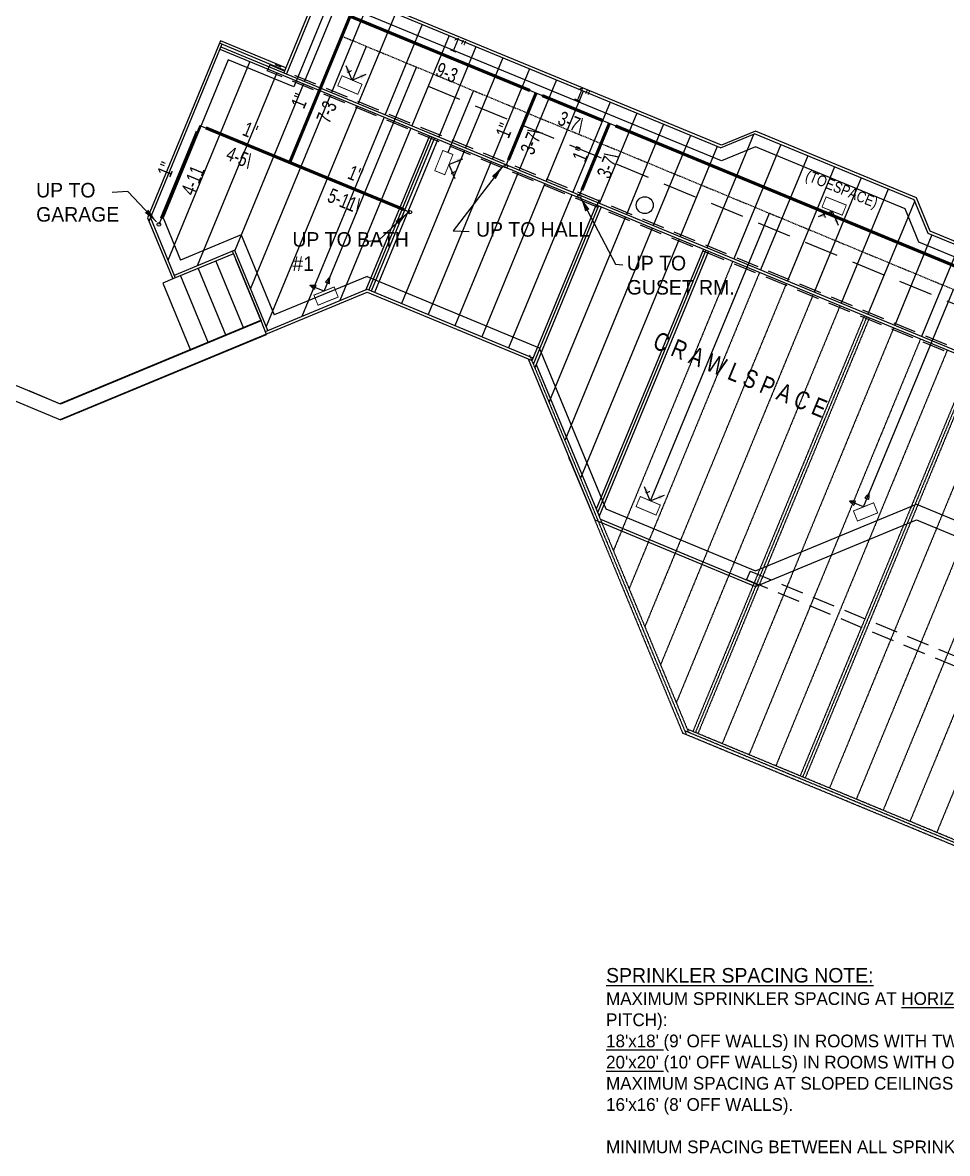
# Model space of a CAD drawing. Extents: x -16 to 10076, y -1 to 10000.
# Drawn here: x 1093 to 1602, y 1715 to 2338 of the extents above; entities that cross this region are included whole.
import ezdxf
from ezdxf.enums import TextEntityAlignment as Align

# ---------------------------------------------------------------- set-up
doc = ezdxf.new("R2010")
doc.units = 0
doc.header["$MEASUREMENT"] = 0
doc.linetypes.add('DASHED2', pattern=[0.375, 0.25, -0.125])
doc.linetypes.add('HIDDEN', pattern=[0.375, 0.25, -0.125])
for name, color, linetype in [('B-FL JOISTS', 4, 'Continuous'), ('B-FLOOR BEAMS', 3, 'HIDDEN'), ('B-FOUNDATION', 3, 'Continuous'), ('B-FOUNDATION TEXT', 2, 'Continuous'), ('B-PT LUMBER', 4, 'DASHED2'), ('B-STAIRS', 5, 'Continuous'), ('Details', 1, 'Continuous'), ('HVAC', 5, 'Continuous'), ('SPRKDATA', 2, 'Continuous'), ('SPRKDATC', 2, 'Continuous'), ('SPRKVIEW', 1, 'Continuous'), ('TEXT', 1, 'Continuous')]:
    doc.layers.add(name, color=color, linetype=linetype)
doc.layers.add('GJ LAYOUT', color=6, linetype='Continuous', plot=False)
doc.layers.add('SPRKDAT2', color=2, linetype='Continuous', plot=False)
doc.styles.add('ARCHENTLTD', font='technical.ttf', dxfattribs={"height": 6})
doc.styles.add('HCAD', font='HCAD.SHX', dxfattribs={"width": 0.8, "height": 8})
doc.styles.add('PIPESIZE', font='hcad.shx', dxfattribs={"width": 0.8})
doc.styles.get("Standard").update_dxf_attribs({"font": 'hcad.shx', "height": 8})
doc.dimstyles.new('DEFAULT', dxfattribs={"dimtxt": 8, "dimasz": 8, "dimexe": 8, "dimexo": 8, "dimgap": 1, "dimtad": 0, "dimdec": 1, "dimrnd": 0.5, "dimzin": 7, "dimdsep": 46, "dimlunit": 4, "dimtxsty": 'Standard', "dimcen": 0, "dimclrd": 256, "dimclre": 256, "dimclrt": 256, "dimadec": 0, "dimazin": 0, "dimtfac": 1, "dimtdec": 4, "dimtofl": 0, "dimtmove": 2, "dimatfit": 3, "dimfxl": 1, "dimtolj": 1, "dimtzin": 0, "dimarcsym": 0})

# ---------------------------------------------------------------- blocks, each defined once
blk = doc.blocks.new('PIPEX')
at = {"color": 0}
blk.add_point((0, 0), dxfattribs=at)
at = {"layer": 'SPRKDATA', "color": 0, "width": 0.8}
for tag, style, p in [('DIA', 'PIPESIZE', (0, 3.6)), ('LENGTH', 'HCAD', (0, -10.8))]:
    blk.add_attdef(tag, text='', height=8, dxfattribs=dict(at, style=style)).set_placement(p, align=Align.CENTER)
at = {"layer": 'SPRKDATA', "color": 0, "style": 'HCAD', "width": 0.8, "flags": 1}
blk.add_attdef('HANDLE', (-16.2, -21.6), '', height=7.2, dxfattribs=at)

msp = doc.modelspace()

# ---------------------------------------------------------------- hatches: boundary and pattern name
at = {"layer": 'HVAC', "linetype": 'HIDDEN', "ltscale": 0.75}
h = msp.add_hatch(color=256, dxfattribs=at)
h.paths.add_polyline_path([(1271.1248, 2314.0178), (1272.32004, 2311.12203), (1273.48903, 2311.60239)])
h.paths.add_polyline_path([(1271.14625, 2310.6397), (1272.32004, 2311.12203), (1271.1248, 2314.0178)])
h.paths.add_polyline_path([(1278.42803, 2309.23614), (1278.87968, 2308.13932), (1282.09076, 2309.44412)])
h.paths.add_polyline_path([(1278.87968, 2308.13932), (1279.34169, 2307.01735), (1282.09076, 2309.44412)])
h = msp.add_hatch(color=256, dxfattribs=at)
h.paths.add_polyline_path([(1330.88531, 2252.08802), (1329.67693, 2254.97833), (1330.84219, 2255.46765)])
h.paths.add_polyline_path([(1328.50688, 2254.487), (1329.67693, 2254.97833), (1330.88531, 2252.08802)])
h.paths.add_polyline_path([(1332.65082, 2260.63696), (1332.19237, 2261.73096), (1335.38281, 2263.08544)])
h.paths.add_polyline_path([(1332.19237, 2261.73096), (1331.72342, 2262.85005), (1335.38281, 2263.08544)])
h = msp.add_hatch(color=256, dxfattribs=at)
h.paths.add_polyline_path([(1531.30123, 2230.86594), (1534.19155, 2232.07432), (1534.68087, 2230.90906)])
h.paths.add_polyline_path([(1533.70022, 2233.24438), (1534.19155, 2232.07432), (1531.30123, 2230.86594)])
h.paths.add_polyline_path([(1539.85017, 2229.10043), (1540.94417, 2229.55888), (1542.29865, 2226.36844)])
h.paths.add_polyline_path([(1540.94417, 2229.55888), (1542.06326, 2230.02784), (1542.29865, 2226.36844)])
h = msp.add_hatch(color=256, dxfattribs=at)
h.paths.add_polyline_path([(1251.06592, 2193.20317), (1253.97196, 2192.0331), (1254.44583, 2193.20473)])
h.paths.add_polyline_path([(1253.49614, 2190.85665), (1253.97196, 2192.0331), (1251.06592, 2193.20317)])
h.paths.add_polyline_path([(1259.59078, 2195.08153), (1260.69074, 2194.63759), (1262.00293, 2197.84565)])
h.paths.add_polyline_path([(1260.69074, 2194.63759), (1261.81593, 2194.18346), (1262.00293, 2197.84565)])
h = msp.add_hatch(color=256, dxfattribs=at)
h.paths.add_polyline_path([(1435.57034, 2082.2018), (1436.76558, 2079.30603), (1437.93457, 2079.78639)])
h.paths.add_polyline_path([(1435.59179, 2078.82369), (1436.76558, 2079.30603), (1435.57034, 2082.2018)])
h.paths.add_polyline_path([(1442.87357, 2077.42014), (1443.32522, 2076.32332), (1446.5363, 2077.62811)])
h.paths.add_polyline_path([(1443.32522, 2076.32332), (1443.78723, 2075.20134), (1446.5363, 2077.62811)])
h = msp.add_hatch(color=256, dxfattribs=at)
h.paths.add_polyline_path([(1548.46397, 2074.2817), (1551.37, 2073.11163), (1551.84387, 2074.28326)])
h.paths.add_polyline_path([(1550.89418, 2071.93519), (1551.37, 2073.11163), (1548.46397, 2074.2817)])
h.paths.add_polyline_path([(1556.98882, 2076.16006), (1558.08879, 2075.71612), (1559.40097, 2078.92418)])
h.paths.add_polyline_path([(1558.08879, 2075.71612), (1559.21398, 2075.262), (1559.40097, 2078.92418)])

# ---------------------------------------------------------------- linework, layer by layer
at = {"layer": 'B-FL JOISTS', "ltscale": 50}
for p, q in [((1258.38262, 2359.10617), (1238.09049, 2309.7658)), ((1202.50738, 2326.03641), (1162.27943, 2228.37981)), ((1201.95575, 2324.69728), (1922.25698, 2027.05677)), ((1201.38443, 2323.31034), (1921.68413, 2025.67046)), ((1477.38871, 2269.02014), (1496.09703, 2276.77498)), ((1163.0884, 2230.34366), (1176.80669, 2197.29156)), ((1424.98499, 2230.91485), (1382.82345, 2128.74463)), ((1439.77228, 2224.8045), (1391.49721, 2107.81938)), ((1454.55956, 2218.69415), (1400.17098, 2086.89414)), ((1209.66004, 2212.52259), (1176.23053, 2198.67974)), ((1467.96026, 2213.15598), (1408.84221, 2069.89501)), ((1469.34684, 2212.5838), (1409.65539, 2067.9333)), ((1470.73342, 2212.01161), (1410.46856, 2065.97159)), ((1371.27138, 2152.69642), (1373.41148, 2151.81329))]:
    msp.add_line(p, q, dxfattribs=at)
at = {"layer": 'B-FL JOISTS', "ltscale": 25}
for p, q in [((1268.58436, 2355.24169), (1248.10982, 2305.62565)), ((1283.37314, 2349.13496), (1262.8971, 2299.5153)), ((1298.16192, 2343.02823), (1277.68438, 2293.40494)), ((1312.95069, 2336.92151), (1292.47166, 2287.29459)), ((1327.73947, 2330.81478), (1307.25894, 2281.18424)), ((1342.52824, 2324.70805), (1322.04622, 2275.07389)), ((1357.31702, 2318.60133), (1336.8335, 2268.96354)), ((1217.96307, 2316.45977), (1172.78533, 2206.98041)), ((1372.1058, 2312.4946), (1351.62078, 2262.85319)), ((1232.75035, 2310.34942), (1188.82003, 2203.89294)), ((1386.89457, 2306.38787), (1366.40806, 2256.74284)), ((1247.53763, 2304.23907), (1209.675, 2212.48643)), ((1401.68335, 2300.28115), (1381.19534, 2250.63248)), ((1262.32491, 2298.12872), (1218.34089, 2191.5421)), ((1416.47212, 2294.17442), (1395.98262, 2244.52213)), ((1277.11219, 2292.01836), (1227.00679, 2170.59778)), ((1431.2609, 2288.06769), (1410.7699, 2238.41178)), ((1291.89947, 2285.90801), (1246.59801, 2176.12883)), ((1446.04968, 2281.96096), (1425.55718, 2232.30143)), ((1306.68675, 2279.79766), (1267.477, 2184.78053)), ((1316.88518, 2275.62666), (1281.85524, 2190.7385)), ((1318.27149, 2275.05381), (1283.44966, 2190.66998)), ((1319.65779, 2274.48097), (1284.83563, 2190.09631)), ((1460.83845, 2275.85424), (1440.34446, 2226.19108)), ((1495.78209, 2276.64443), (1469.91902, 2213.97038)), ((1321.47403, 2273.68731), (1286.66664, 2189.33844)), ((1475.62723, 2269.74751), (1455.13174, 2220.08073)), ((1510.65774, 2270.74823), (1484.7063, 2207.86002)), ((1336.26131, 2267.57696), (1301.45032, 2183.21936)), ((1351.04859, 2261.46661), (1316.23399, 2177.10027)), ((1525.44143, 2264.62918), (1499.49358, 2201.74967)), ((1365.83587, 2255.35626), (1331.01767, 2170.98118)), ((1540.22512, 2258.51013), (1514.28086, 2195.63932)), ((1380.62315, 2249.2459), (1345.80134, 2164.8621)), ((1555.00881, 2252.39108), (1529.06814, 2189.52897)), ((1395.41043, 2243.13555), (1360.58502, 2158.74301)), ((1569.7925, 2246.27203), (1543.85542, 2183.41862)), ((1408.81141, 2237.59805), (1373.33651, 2151.63162)), ((1410.19771, 2237.0252), (1374.14968, 2149.66988)), ((1584.43186, 2239.80321), (1558.6427, 2177.30827)), ((1411.58402, 2236.45236), (1374.96284, 2147.70813)), ((1593.97915, 2220.99477), (1573.42999, 2171.19792)), ((1208.86668, 2210.57055), (1208.2928, 2211.95643)), ((1227.92264, 2168.39025), (1209.67076, 2212.48468)), ((1608.76801, 2214.88825), (1588.21727, 2165.08756)), ((1227.19741, 2166.21371), (1224.13015, 2173.62384)), ((1394.3631, 2096.99028), (1393.78945, 2098.37625))]:
    msp.add_line(p, q, dxfattribs=at)
at = {"layer": 'B-FL JOISTS', "ltscale": 75}
for p, q in [((1477.38871, 2269.02014), (1258.80372, 2359.28041)), ((1237.21049, 2311.64744), (1201.11857, 2326.61225)), ((1584.22695, 2240.29753), (1496.09691, 2276.77469)), ((1591.86682, 2221.86698), (1584.22695, 2240.29753)), ((1781.29568, 2143.64921), (1591.86682, 2221.86698)), ((1226.53456, 2167.81507), (1282.56928, 2191.03438)), ((1282.56928, 2191.03438), (1373.98273, 2153.19759)), ((1375.77294, 2149.67124), (1410.46856, 2065.97159)), ((1411.14385, 2064.34714), (1498.69703, 2028.10842))]:
    msp.add_line(p, q, dxfattribs=at)
at = {"layer": 'B-FLOOR BEAMS', "ltscale": 50}
for p, q in [((1228.86618, 2314.67074), (1227.51307, 2311.42025)), ((1408.9704, 2236.43934), (1227.51307, 2311.42025)), ((1410.31757, 2239.6917), (1228.86618, 2314.67074)), ((1410.53825, 2240.35625), (1409.21013, 2237.118)), ((1619.39805, 2153.29581), (1410.31757, 2239.6917)), ((1618.05129, 2150.04396), (1408.9704, 2236.43934)), ((1493.70194, 2035.82004), (1491.73234, 2031.08861)), ((1491.73234, 2031.08861), (1717.24305, 1937.74852)), ((1493.70194, 2035.82004), (1719.19431, 1942.48754))]:
    msp.add_line(p, q, dxfattribs=at)
at = {"layer": 'B-FLOOR BEAMS', "ltscale": 75}
msp.add_line((1410.31757, 2239.6917), (1408.9704, 2236.43934), dxfattribs=at)
at = {"layer": 'B-FOUNDATION', "ltscale": 75}
for p, q in [((1477.96122, 2270.40659), (1260.78751, 2360.08409)), ((1477.9671, 2261.74895), (1262.02088, 2350.91959)), ((1237.78501, 2313.03306), (1201.69309, 2327.99787)), ((1242.10816, 2302.58013), (1206.03599, 2317.53676)), ((1496.67065, 2278.1617), (1477.96122, 2270.40659)), ((1585.36776, 2241.46264), (1496.67065, 2278.1617)), ((1585.37612, 2241.4453), (1496.6714, 2278.16066)), ((1496.67103, 2269.50213), (1477.9671, 2261.74895)), ((1579.23201, 2235.3028), (1496.67103, 2269.50213)), ((1593.01428, 2223.01602), (1585.36776, 2241.46264)), ((1586.7232, 2216.96162), (1579.23201, 2235.3028)), ((1781.29456, 2145.27251), (1593.01428, 2223.01602)), ((1113.50204, 2127.83185), (896.91941, 2217.60536)), ((1781.37297, 2136.58492), (1586.7232, 2216.96162)), ((896.92559, 2208.94278), (1113.49992, 2119.17272)), ((1282.5337, 2198.08625), (1231.4026, 2176.9217)), ((1282.5337, 2198.08625), (1377.42659, 2158.73714)), ((1113.28354, 2119.26314), (1282.5696, 2189.41083)), ((1282.5696, 2189.41083), (1371.27138, 2152.69642)), ((1223.7864, 2173.76914), (1113.15405, 2127.97541)), ((1224.13439, 2173.62559), (1113.50204, 2127.83185)), ((1113.49992, 2119.17272), (1227.19741, 2166.21371)), ((1377.42659, 2158.73714), (1414.15387, 2070.13558)), ((1371.27138, 2152.69642), (1408.03255, 2064.01103)), ((1398.69192, 2107.43911), (1414.15504, 2070.13558)), ((1394.3631, 2096.99028), (1408.03372, 2064.01103)), ((1414.15504, 2070.13558), (1496.73512, 2035.95524)), ((1496.73512, 2035.95524), (1585.41947, 2072.71684)), ((1585.41947, 2072.71684), (1680.24675, 2033.46732)), ((1408.03372, 2064.01103), (1496.7374, 2027.29611)), ((1496.7374, 2027.29611), (1585.42175, 2064.05771)), ((1585.42175, 2064.05771), (1674.12543, 2027.34278))]:
    msp.add_line(p, q, dxfattribs=at)
at = {"layer": 'B-FOUNDATION', "ltscale": 50}
for p, q in [((1254.65397, 2353.98359), (1237.80833, 2313.02339)), ((1262.0213, 2350.92062), (1242.13893, 2302.56738)), ((1201.69309, 2327.99787), (1161.46523, 2230.3415)), ((1206.03599, 2317.53676), (1170.12215, 2230.35302)), ((1161.46523, 2230.3415), (1175.42128, 2196.71655)), ((1170.12215, 2230.35302), (1179.74553, 2207.16697)), ((1213.18041, 2221.01559), (1179.74427, 2207.16999)), ((1208.86668, 2210.57055), (1175.41966, 2196.72045))]:
    msp.add_line(p, q, dxfattribs=at)
at = {"layer": 'B-FOUNDATION', "linetype": 'Continuous', "ltscale": 50}
for p, q in [((1231.78701, 2314.88348), (1235.02524, 2313.56208)), ((1237.80833, 2313.02339), (1236.69813, 2310.34114))]:
    msp.add_line(p, q, dxfattribs=at)
at = {"layer": 'B-FOUNDATION', "ltscale": 25}
for p, q in [((1213.1805, 2221.01572), (1231.4026, 2176.9217)), ((1208.86665, 2210.57063), (1224.13439, 2173.62559))]:
    msp.add_line(p, q, dxfattribs=at)
at = {"layer": 'B-FOUNDATION', "linetype": 'HIDDEN', "ltscale": 75}
for p, q in [((1113.50204, 2127.83185), (896.91941, 2217.60536)), ((1224.13122, 2173.62428), (1113.50204, 2127.83185))]:
    msp.add_line(p, q, dxfattribs=at)
at = {"layer": 'B-PT LUMBER'}
for p, q in [((1484.13412, 2206.47344), (1418.32736, 2047.00372)), ((1498.9214, 2200.36309), (1426.99779, 2026.07037)), ((1513.70868, 2194.25274), (1435.66821, 2005.13702)), ((1528.49596, 2188.14239), (1444.33864, 1984.20367)), ((1543.28324, 2182.03204), (1453.00906, 1963.27033)), ((1556.68394, 2176.49387), (1462.15449, 1947.42034)), ((1558.07052, 2175.92169), (1463.54107, 1946.84815)), ((1559.4571, 2175.3495), (1464.92765, 1946.27597)), ((1572.8578, 2169.81134), (1478.32529, 1940.7304)), ((1587.64508, 2163.70098), (1493.10952, 1934.61265)), ((1602.43236, 2157.59063), (1507.89375, 1928.4949)), ((1372.13778, 2154.78608), (1458.57465, 1945.6337)), ((1615.83333, 2152.05313), (1521.29195, 1922.95068)), ((1617.21964, 2151.48028), (1522.67797, 1922.37715)), ((1618.60595, 2150.90744), (1524.064, 1921.80361)), ((1632.00692, 2145.36993), (1537.4622, 1916.25939)), ((1646.7942, 2139.25958), (1552.19058, 1910.00631)), ((1661.58148, 2133.14923), (1566.98077, 1903.90299)), ((1676.36876, 2127.03888), (1581.77095, 1897.79968)), ((1691.15604, 2120.92852), (1596.56113, 1891.69636)), ((1408.03372, 2064.01103), (1456.52654, 1946.48108)), ((1410.46979, 2065.97456), (1459.7794, 1946.92444)), ((1804.97124, 1802.31643), (1456.52654, 1946.48108)), ((1802.19674, 1805.08822), (1457.68235, 1947.79308)), ((1803.04592, 1806.36015), (1459.03945, 1948.71094))]:
    msp.add_line(p, q, dxfattribs=at)
at = {"layer": 'B-STAIRS', "linetype": 'Continuous', "ltscale": 25}
for p, q in [((1199.14212, 2206.5341), (1214.40589, 2169.5987)), ((1189.43811, 2202.52385), (1204.70417, 2165.58289)), ((1170.03007, 2194.50337), (1185.30073, 2157.55128)), ((1179.73677, 2198.50712), (1195.00245, 2161.56709))]:
    msp.add_line(p, q, dxfattribs=at)
at = {"layer": 'B-STAIRS', "ltscale": 75}
msp.add_line((1210.10868, 2207.56514), (1223.87856, 2174.30318), dxfattribs=at)
at = {"layer": 'B-STAIRS', "linetype": 'Continuous', "ltscale": 50}
msp.add_line((1175.41776, 2196.72504), (1170.03007, 2194.50337), dxfattribs=at)
at = {"layer": 'GJ LAYOUT'}
for centre in [(1359.10092, 2258.92461), (1399.55464, 2242.30364), (1306.20224, 2233.54053), (1167.80625, 2226.76144)]:
    msp.add_circle(centre, 1, dxfattribs=at)
at = {"layer": 'HVAC', "linetype": 'HIDDEN', "ltscale": 2.5}
msp.add_line((1269.78853, 2330.04231, -8), (1880.87214, 2077.16536, -8), dxfattribs=at)
at = {"layer": 'HVAC', "linetype": 'Continuous', "ltscale": 0.75}
for p, q in [((1274.43958, 2306.25772, 42084.62722), (1282.15597, 2324.92445, 37699.83823)), ((1258.82563, 2190.07772, 44597.75205), (1309.83358, 2313.47098, 15612.83963)), ((1274.2483, 2306.33891, 89187.05221), (1271.0566, 2314.07162, 89187.05221)), ((1274.2483, 2306.33891, 89187.05221), (1282.02256, 2309.49793, 89187.05221)), ((1341.1712, 2300.50293, 97198.37589), (1327.10096, 2266.40578, 89191.05221)), ((1327.64852, 2259.71985, 89191.02458), (1335.37281, 2262.99914, 89191.02458)), ((1327.64852, 2259.71985, 89191.02458), (1330.87531, 2252.00173, 89191.02458)), ((1438.88512, 2074.44172, 42084.62722), (1504.40965, 2232.95204, 4850.76291)), ((1538.93306, 2234.10273, 89187.05221), (1531.21494, 2230.87594, 89187.05221)), ((1538.06816, 2232.01045, 89678.5252), (1538.93306, 2234.10273, 89187.05221)), ((1538.93306, 2234.10273, 89187.05221), (1542.21236, 2226.37844, 89187.05221)), ((1258.82603, 2190.07868, 44597.52611), (1251.06592, 2193.20317, 44597.52611)), ((1556.22368, 2071.15626, 44597.75205), (1605.76777, 2191.0083, 16444.66541)), ((1438.69384, 2074.52291, 89187.05221), (1435.50215, 2082.25561, 89187.05221)), ((1438.69384, 2074.52291, 89187.05221), (1446.4681, 2077.68193, 89187.05221)), ((1556.22407, 2071.15722, 44597.52611), (1548.46397, 2074.2817, 44597.52611))]:
    msp.add_line(p, q, dxfattribs=at)
at = {"layer": 'HVAC', "linetype": 'HIDDEN', "ltscale": 0.75}
for p, q in [((1271.747, 2310.57204, 89187.05221), (1274.08978, 2311.53473, 89187.05221)), ((1328.88286, 2254.96041, 89191.02458), (1331.21817, 2255.94106, 89191.02458)), ((1534.17363, 2232.86839, 89187.05221), (1535.15428, 2230.53308, 89187.05221)), ((1254.44583, 2193.20473, 44597.52611), (1251.06592, 2193.20317, 44597.52611)), ((1251.06592, 2193.20317, 44597.52611), (1253.49614, 2190.85665, 44597.52611)), ((1253.49614, 2190.85665, 44597.52611), (1254.44583, 2193.20473, 44597.52611)), ((1262.0016, 2197.8462, 44589.52611), (1259.58945, 2195.08208, 44589.52611)), ((1259.59078, 2195.08153, 44597.52611), (1261.81593, 2194.18346, 44597.52611)), ((1261.81461, 2194.18401, 44589.52611), (1262.0016, 2197.8462, 44589.52611)), ((1436.19254, 2078.75603, 89187.05221), (1438.53532, 2079.71872, 89187.05221)), ((1559.39965, 2078.92473, 44589.52611), (1556.9875, 2076.16061, 44589.52611)), ((1556.98882, 2076.16006, 44597.52611), (1559.21398, 2075.262, 44597.52611)), ((1559.21265, 2075.26255, 44589.52611), (1559.39965, 2078.92473, 44589.52611)), ((1551.84387, 2074.28326, 44597.52611), (1548.46397, 2074.2817, 44597.52611)), ((1548.46397, 2074.2817, 44597.52611), (1550.89418, 2071.93519, 44597.52611)), ((1550.89418, 2071.93519, 44597.52611), (1551.84387, 2074.28326, 44597.52611))]:
    msp.add_line(p, q, dxfattribs=at)
at = {"layer": 'HVAC', "linetype": 'HIDDEN', "ltscale": 75}
msp.add_line((1316.21715, 2302.94854), (1892.48526, 2064.7325), dxfattribs=at)
at = {"layer": 'HVAC', "linetype": 'Continuous', "ltscale": 0.75, "const_width": 0.5}
for points, elevation in [([(1266.38089, 2303.16027), (1268.72527, 2308.6833), (1279.77133, 2303.99453), (1277.42695, 2298.4715), (1266.38089, 2303.16027)], 89187.05221), ([(1319.84459, 2256.3884), (1325.41228, 2254.15216), (1329.88476, 2265.28755), (1324.31707, 2267.52379), (1319.84459, 2256.3884)], 89191.02458), ([(1535.60161, 2241.90666), (1533.36537, 2236.33897), (1544.50076, 2231.86649), (1546.737, 2237.43418), (1535.60161, 2241.90666)], 89187.05221), ([(1255.51056, 2182.26794), (1253.26293, 2187.83104), (1264.38913, 2192.32632), (1266.63677, 2186.76322), (1255.51056, 2182.26794)], 44597.52611), ([(1430.82643, 2071.34427), (1433.17081, 2076.8673), (1444.21687, 2072.17852), (1441.87249, 2066.65549), (1430.82643, 2071.34427)], 89187.05221), ([(1552.90861, 2063.34647), (1550.66097, 2068.90958), (1561.78718, 2073.40486), (1564.03482, 2067.84175), (1552.90861, 2063.34647)], 44597.52611)]:
    msp.add_lwpolyline(points, dxfattribs=dict(at, elevation=elevation))
at = {"layer": 'HVAC', "linetype": 'Continuous', "ltscale": 50}
msp.add_circle((1435.61261, 2237.39778), 4.66014, dxfattribs=at)
at = {"layer": 'SPRKDAT2'}
for p, q in [((1239.91241, 2260.89568), (1273.17679, 2341.48093)), ((1375.70844, 2299.15881), (1273.17679, 2341.48093)), ((1359.10092, 2258.92461), (1375.70844, 2299.15881)), ((1416.13495, 2282.4719), (1375.70844, 2299.15881)), ((1190.30683, 2281.36591), (1167.80625, 2226.76144)), ((1190.30683, 2281.36591), (1239.91241, 2260.89568)), ((1399.55464, 2242.30364), (1416.13495, 2282.4719)), ((1891.73753, 2086.15679), (1416.13495, 2282.4719)), ((1239.91241, 2260.89568), (1306.20224, 2233.54053))]:
    msp.add_line(p, q, dxfattribs=at)
at = {"layer": 'SPRKVIEW', "color": 2, "const_width": 1.75}
for points in [[(1239.91241, 2260.89568), (1273.17679, 2341.48093)], [(1372.38078, 2300.53237), (1273.17679, 2341.48093)], [(1360.47448, 2262.25227), (1375.70844, 2299.15881)], [(1412.80729, 2283.84547), (1379.0361, 2297.78524)], [(1193.63462, 2279.99267), (1239.91241, 2260.89568)], [(1400.92821, 2245.6313), (1416.13495, 2282.4719)], [(1891.73753, 2086.15679), (1419.46261, 2281.09834)], [(1188.93528, 2278.03742), (1169.17781, 2230.08993)], [(1239.91241, 2260.89568), (1302.87445, 2234.91378)]]:
    msp.add_lwpolyline(points, dxfattribs=at)

# ---------------------------------------------------------------- block references
at = {"layer": 'SPRKDATC'}
ref = msp.add_blockref('PIPEX', (1324.45, 2320.32), dxfattribs=dict(at, rotation=337.6000189204705))
ref.add_attrib('LENGTH', '9-3', dxfattribs={"height": 8, "rotation": 337.60001892, "width": 0.75}).set_placement((1325.03613, 2306.76239), align=Align.CENTER)
ref.add_attrib('DIA', '1"', dxfattribs={"height": 8, "rotation": 337.60001892, "width": 0.75}).set_placement((1331.13613, 2321.55239), align=Align.CENTER)
ref = msp.add_blockref('PIPEX', (1256.55, 2301.19), dxfattribs=dict(at, rotation=67.4999429851891))
ref.add_attrib('LENGTH', '7-3', dxfattribs={"height": 8, "rotation": 67.49994299, "width": 0.75}).set_placement((1263.92455, 2287.22148), align=Align.CENTER)
ref.add_attrib('DIA', '1"', dxfattribs={"height": 8, "rotation": 67.49994299, "width": 0.75}).set_placement((1249.13455, 2293.32148), align=Align.CENTER)
ref = msp.add_blockref('PIPEX', (1395.92, 2290.82), dxfattribs=dict(at, rotation=337.6000189204705))
ref.add_attrib('LENGTH', '3-7\\', dxfattribs={"height": 8, "rotation": 337.60001892, "width": 0.75}).set_placement((1393.45102, 2279.46945), align=Align.CENTER)
ref.add_attrib('DIA', '1"', dxfattribs={"height": 8, "rotation": 337.60001892, "width": 0.75}).set_placement((1399.55102, 2294.25945), align=Align.CENTER)
ref = msp.add_blockref('PIPEX', (1215.11, 2271.14), dxfattribs=dict(at, rotation=337.6000189204705))
ref.add_attrib('LENGTH', '4-5\\', dxfattribs={"height": 8, "rotation": 337.60001892, "width": 0.75}).set_placement((1210.53, 2260.04), align=Align.CENTER)
ref.add_attrib('DIA', '1"', dxfattribs={"height": 8, "rotation": 337.60001892, "width": 0.75}).set_placement((1216.63, 2274.83), align=Align.CENTER)
ref = msp.add_blockref('PIPEX', (1367.41, 2279.04), dxfattribs=dict(at, rotation=67.4999429851891))
ref.add_attrib('LENGTH', '3-7\\', dxfattribs={"height": 8, "rotation": 67.49994299, "width": 0.75}).set_placement((1376.72855, 2270.92063), align=Align.CENTER)
ref.add_attrib('DIA', '1"', dxfattribs={"height": 8, "rotation": 67.49994299, "width": 0.75}).set_placement((1361.93855, 2277.02063), align=Align.CENTER)
ref = msp.add_blockref('PIPEX', (1407.84, 2262.39), dxfattribs=dict(at, rotation=67.4999429851891))
ref.add_attrib('LENGTH', '3-7\\', dxfattribs={"height": 8, "rotation": 67.49994299, "width": 0.75}).set_placement((1418.93, 2257.81), align=Align.CENTER)
ref.add_attrib('DIA', '1"', dxfattribs={"height": 8, "rotation": 67.49994299, "width": 0.75}).set_placement((1404.14, 2263.91), align=Align.CENTER)
ref = msp.add_blockref('PIPEX', (1179.06, 2254.07), dxfattribs=dict(at, rotation=67.59994290072271))
ref.add_attrib('LENGTH', '4-11', dxfattribs={"height": 8, "rotation": 67.5999429, "width": 0.75}).set_placement((1190.15, 2249.49), align=Align.CENTER)
ref.add_attrib('DIA', '1"', dxfattribs={"height": 8, "rotation": 67.5999429, "width": 0.75}).set_placement((1175.36, 2255.59), align=Align.CENTER)
ref = msp.add_blockref('PIPEX', (1273.06, 2247.22), dxfattribs=dict(at, rotation=337.6000189204705))
ref.add_attrib('LENGTH', '5-11\\', dxfattribs={"height": 8, "rotation": 337.60001892, "width": 0.75}).set_placement((1268.48, 2236.12), align=Align.CENTER)
ref.add_attrib('DIA', '1"', dxfattribs={"height": 8, "rotation": 337.60001892, "width": 0.75}).set_placement((1274.58, 2250.91), align=Align.CENTER)

# ---------------------------------------------------------------- texts
at = {"layer": 'B-FOUNDATION TEXT', "ltscale": 50, "insert": (1488.23384, 2144.0132), "char_height": 10, "attachment_point": 5, "rotation": 337.5, "style": 'HCAD'}
msp.add_mtext('C R A W L S P A C E', dxfattribs=at)
at = {"layer": 'Details', "insert": (1414.31772, 1817.09906), "char_height": 7, "width": 352.3449054, "attachment_point": 1}
msp.add_mtext("{\\H1.143x;\\LSPRINKLER SPACING NOTE:\\P}MAXIMUM SPRINKLER SPACING AT {\\LHORIZINTAL FLAT CEILINGS} (UP TO 2:12 PITCH):\\P{\\L18'x18'} (9' OFF WALLS) IN ROOMS WITH TWO OR MORE SPRINKLERS.\\P{\\L20'x20'} (10' OFF WALLS) IN ROOMS WITH ONLY ONE SPRINKLER.\\PMAXIMUM SPACING AT SLOPED CEILINGS (GREATER THAN 2:12 PITCH) 16'x16' (8' OFF WALLS).\\P\\PMINIMUM SPACING BETWEEN ALL SPRINKLERS IS 8'.", dxfattribs=at)
at = {"layer": 'HVAC', "linetype": 'Continuous', "ltscale": 1.5, "insert": (1536.44845, 2227.075), "char_height": 6, "attachment_point": 8, "rotation": 337.90583333, "style": 'ARCHENTLTD'}
msp.add_mtext('(TOESPACE) \\P{\\H1.999x;  }', dxfattribs=at)
at = {"layer": 'TEXT', "char_height": 8, "width": 65.1109162, "attachment_point": 1}
for s, insert in [('UP TO GARAGE', (1100.13032, 2249.64848)), ('UP TO HALL', (1342.6059, 2228.03543)), ('UP TO BATH #1', (1241.367, 2222.52789)), ('UP TO GUSET RM.', (1425.74542, 2209.47398))]:
    msp.add_mtext(s, dxfattribs=dict(at, insert=insert))

# ---------------------------------------------------------------- leaders
at = {"layer": 'TEXT'}
for points in [[(1357.31637, 2258.90089), (1330.04314, 2223.30306), (1338.77589, 2222.82846)], [(1166.49544, 2228.27858), (1150.6596, 2244.91611), (1142.07429, 2244.44151)], [(1400.29439, 2241.64538), (1419.45119, 2204.81278), (1423.47922, 2204.51471)], [(1304.83465, 2233.12903), (1288.66392, 2217.79552), (1281.1746, 2217.32092)]]:
    msp.add_leader(points, dimstyle='DEFAULT', override={"dimscale": 1, "dimgap": 1, "dimtad": 0, "dimtdec": 1}, dxfattribs=at)

doc.saveas('drawing.dxf')
